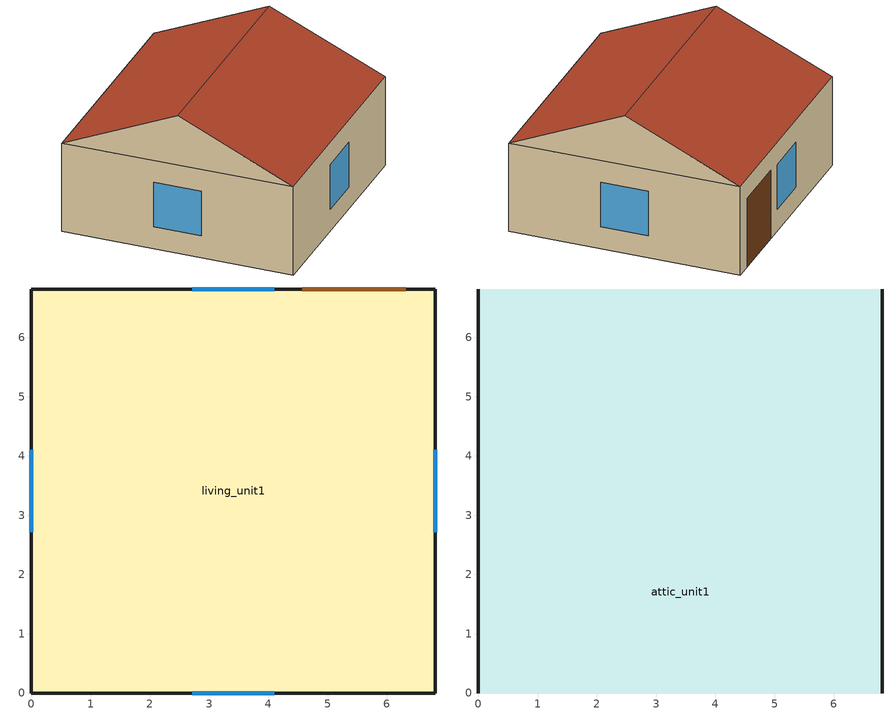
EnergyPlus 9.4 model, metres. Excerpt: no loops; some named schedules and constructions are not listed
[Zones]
living_unit1
 floor adiabatic (Interior Floor): 0,0 0,6.82 6.82,6.82 6.82,0 z0
 wall outside (Exterior Wall): 0,0 6.82,0 6.82,6.82 0,6.82 0,0 z0:2.74
 window (Exterior Window): 2.71,0 4.1,0 / 4.1,6.82 2.71,6.82 / 6.82,2.71 6.82,4.1 / 0,4.1 0,2.71 z0.68:2.07
 door (Exterior Door): 6.32,6.82 4.57,6.82 z0:2.14
 ceiling to attic_unit1 (Interior Ceiling): 0,0 6.82,0 6.82,6.82 0,6.82 z2.74
attic_unit1
 wall outside (Gable_end): 6.82,0,2.74 6.82,6.82,2.74 6.82,3.41,4.26; 0,6.82,2.74 0,0,2.74 0,3.41,4.26
 roof outside (Exterior Roof): 0,0,2.74 6.82,0,2.74 6.82,3.41,4.26 0,3.41,4.26; 6.82,6.82,2.74 0,6.82,2.74 0,3.41,4.26 6.82,3.41,4.26
[Schedule:Day:List]
alwaysOffDaySch: No, 15, 0, 0, 0, 0, 0, 0, 0, 0, 0, 0, 0, 0, 0, 0, 0, 0, 0, 0, 0, 0, 0, 0, 0, 0, 0, 0, 0, 0, 0, 0, 0, 0, 0, 0, 0, 0, 0, 0, 0, 0, 0, 0, 0, 0, 0, 0, 0, 0, 0, 0, 0, 0, 0, 0, 0, 0, 0, 0, 0, 0, 0, 0, 0, 0, 0, 0, 0, 0, 0, 0, 0, 0, 0, 0, 0, 0, 0, 0, 0, 0, 0, 0, 0, 0, 0, 0, 0, 0, 0, 0, 0, 0, 0, 0, 0, 0
Week35Day1CooktopSch: No, 15, 0, 0, 0, 0, 0, 0, 0, 0, 0, 0, 0, 0, 0, 0, 0, 0, 0, 0, 0, 0, 0, 0, 0, 0, 0, 0, 0, 0, 0, 0, 0, 0, 0, 0, 0, 0, 0, 0, 0, 0, 0, 0, 0, 0, 0, 0, 0, 0, 0, 0, 0, 0, 0, 0, 0, 0, 0, 0, 0, 0, 0, 0, 1, 0, 0, 0, 0, 0, 0, 0, 0, 0, 0, 0, 0, 0, 0, 0, 0, 0, 0, 0, 0, 0, 0, 0, 0, 0, 0, 0, 0, 0, 0, 0, 0, 0
Week35Day4CooktopSch; Week36Day0CooktopSch: No, 15, 0, 0, 0, 0, 0, 0, 0, 0, 0, 0, 0, 0, 0, 0, 0, 0, 0, 0, 0, 0, 0, 0, 0, 0, 0, 0, 0, 0, 0, 0, 1, 0, 0, 0, 0, 0, 0, 0, 0, 0, 0, 0, 0, 0, 0, 0, 0, 0, 0, 0, 0, 0, 0, 0, 0, 0, 0, 0, 0, 0, 0, 0, 0, 0, 0, 0, 0, 0, 0, 0, 0, 0, 0, 0, 0, 0, 0, 0, 0, 0, 0, 0, 0, 0, 0, 0, 0, 0, 0, 0, 0, 0, 0, 0, 0, 0
Week35Day6CooktopSch: No, 15, 0, 0, 0, 0, 0, 0, 0, 0, 0, 0, 0, 0, 0, 0, 0, 0, 0, 0, 0, 0, 0, 0, 0, 0, 0, 0, 0, 0, 0, 0, 0, 0, 0, 0, 0, 0, 0, 0, 0, 0, 0, 1, 0, 0, 0, 0, 0, 0, 0, 1, 0, 0, 0, 0, 0, 1, 0, 0, 0, 0, 0, 0, 0, 1, 0, 0, 0, 0, 0, 0, 0, 0, 0, 0, 0, 0, 0, 0, 0, 0, 0, 0, 0, 0, 0, 0, 0, 0, 0, 0, 0, 0, 0, 0, 0, 0
Week36Day3CooktopSch: No, 15, 0, 0, 0, 0, 0, 0, 0, 0, 0, 0, 0, 0, 0, 0, 0, 0, 0, 0, 0, 0, 0, 0, 0, 0, 0, 0, 0, 0, 0, 0, 0, 0, 0, 0, 0, 0, 0, 0, 0, 0, 1, 0, 0, 0, 0, 0, 0, 0, 0, 0, 0, 0, 0, 0, 0, 0, 1, 0, 0, 0, 0, 0, 0, 0, 0, 0, 0, 0, 0, 0, 0, 0, 0, 0, 0, 0, 0, 0, 0, 0, 0, 0, 0, 0, 0, 0, 0, 0, 0, 0, 0, 0, 0, 0, 0, 0
Week36Day4CooktopSch: No, 15, 0, 0, 0, 0, 0, 0, 0, 0, 0, 0, 0, 0, 0, 0, 0, 0, 1, 0, 0, 0, 0, 0, 0, 0, 0, 0, 0, 0, 0, 0, 0, 0, 1, 0, 0, 0, 0, 0, 0, 0, 0, 0, 0, 0, 0, 0, 0, 0, 0, 0, 0, 0, 0, 0, 0, 0, 0, 0, 0, 0, 0, 0, 0, 0, 0, 0, 0, 0, 0, 0, 0, 0, 0, 0, 0, 0, 0, 0, 0, 0, 0, 0, 0, 0, 0, 0, 0, 0, 0, 0, 0, 0, 0, 0, 0, 0
Week36Day5CooktopSch: No, 15, 0, 0, 0, 0, 0, 0, 0, 0, 0, 0, 0, 0, 0, 0, 0, 0, 0, 0, 0, 0, 0, 0, 0, 0, 0, 0, 0, 0, 0, 0, 0, 0, 0, 0, 0, 0, 0, 0, 1, 0, 0, 0, 0, 0, 0, 0, 0, 0, 0, 0, 0, 0, 0, 0, 0, 0, 0, 0, 0, 0, 0, 0, 0, 0, 0, 0, 0, 0, 0, 0, 0, 0, 0, 0, 0, 0, 0, 0, 0, 0, 0, 0, 0, 0, 0, 0, 0, 0, 0, 0, 0, 0, 0, 0, 0, 0
Week36Day6CooktopSch; Week48Day5CooktopSch: No, 15, 0, 0, 0, 0, 0, 0, 0, 0, 0, 0, 0, 0, 0, 0, 0, 0, 0, 0, 0, 0, 0, 0, 0, 0, 0, 0, 0, 0, 0, 0, 0, 0, 0, 0, 0, 0, 0, 0, 0, 0, 0, 0, 0, 0, 1, 0, 0, 0, 0, 0, 0, 0, 0, 0, 0, 0, 0, 0, 0, 0, 0, 0, 0, 0, 0, 0, 0, 0, 0, 0, 0, 0, 0, 0, 0, 0, 0, 0, 0, 0, 0, 0, 0, 0, 0, 0, 0, 0, 0, 0, 0, 0, 0, 0, 0, 0
Week37Day2CooktopSch; Week40Day2CooktopSch; Week48Day0CooktopSch; Week48Day1CooktopSch: No, 15, 0, 0, 0, 0, 0, 0, 0, 0, 0, 0, 0, 0, 0, 0, 0, 0, 0, 0, 0, 0, 0, 0, 0, 0, 0, 0, 0, 0, 0, 0, 0, 0, 0, 0, 0, 0, 0, 0, 0, 0, 0, 0, 0, 0, 0, 0, 0, 0, 0, 0, 0, 0, 0, 0, 0, 0, 0, 0, 0, 0, 0, 0, 0, 0, 1, 0, 0, 0, 0, 0, 0, 0, 0, 0, 0, 0, 0, 0, 0, 0, 0, 0, 0, 0, 0, 0, 0, 0, 0, 0, 0, 0, 0, 0, 0, 0
Week37Day4CooktopSch: No, 15, 0, 0, 0, 0, 0, 0, 0, 0, 0, 0, 0, 0, 0, 0, 0, 0, 0, 0, 0, 0, 0, 0, 0, 0, 0, 0, 0, 0, 0, 0, 0, 0, 0, 0, 0, 0, 0, 0, 0, 0, 0, 0, 0, 0, 0, 0, 0, 0, 0, 0, 0, 0, 0, 0, 0, 0, 0, 0, 0, 0, 0, 0, 0, 0, 0, 0, 0, 0, 0, 0, 0, 0, 0, 0, 0, 0, 0, 0, 0, 0, 0, 1, 1, 0, 0, 0, 0, 0, 0, 0, 0, 0, 0, 0, 0, 0
Week37Day5CooktopSch: No, 15, 0, 0, 0, 0, 0, 0, 0, 0, 0, 0, 0, 0, 0, 0, 0, 0, 0, 0, 0, 0, 0, 0, 0, 0, 0, 0, 0, 0, 0, 0, 0, 0, 0, 0, 0, 0, 0, 0, 0, 0, 0, 0, 0, 0, 0, 0, 1, 0, 0, 0, 0, 0, 0, 0, 0, 0, 0, 0, 0, 0, 0, 0, 0, 0, 0, 0, 0, 0, 0, 0, 0, 0, 0, 0, 0, 0, 0, 0, 0, 0, 0, 0, 0, 0, 0, 0, 0, 0, 0, 0, 0, 0, 0, 0, 0, 0
Week37Day6CooktopSch: No, 15, 0, 0, 0, 0, 0, 0, 0, 0, 0, 0, 0, 0, 0, 0, 0, 0, 0, 0, 0, 0, 0, 1, 0, 0, 0, 0, 0, 0, 0, 0, 0, 0, 0, 0, 0, 0, 0, 0, 0, 0, 0, 0, 0, 0, 1, 0, 0, 0, 0, 0, 0, 0, 0, 0, 0, 0, 0, 0, 0, 0, 0, 0, 0, 0, 0, 0, 0, 0, 0, 0, 0, 0, 0, 0, 0, 0, 0, 0, 0, 0, 0, 0, 0, 0, 0, 0, 0, 0, 0, 0, 0, 0, 0, 0, 0, 0
Week38Day0CooktopSch: No, 15, 0, 0, 0, 0, 0, 0, 0, 0, 0, 0, 0, 0, 0, 0, 0, 0, 0, 0, 0, 0, 0, 0, 0, 0, 0, 0, 0, 0, 0, 0, 0, 0, 0, 0, 0, 0, 0, 0, 0, 0, 0, 0, 0, 0, 0, 0, 0, 0, 0, 0, 0, 0, 0, 0, 0, 0, 0, 0, 0, 0, 0, 0, 0, 0, 0, 0, 1, 0, 0, 0, 0, 0, 0, 0, 0, 0, 0, 0, 0, 0, 0, 0, 0, 0, 0, 0, 0, 0, 0, 0, 0, 0, 0, 0, 0, 0
Week38Day5CooktopSch; Week40Day4CooktopSch: No, 15, 0, 0, 0, 0, 0, 0, 0, 0, 0, 0, 0, 0, 0, 0, 0, 0, 0, 0, 0, 0, 0, 0, 0, 0, 0, 0, 0, 0, 1, 0, 0, 0, 0, 0, 0, 0, 0, 0, 0, 0, 0, 0, 0, 0, 0, 0, 0, 0, 0, 0, 0, 0, 0, 0, 0, 0, 0, 0, 0, 0, 0, 0, 0, 0, 0, 0, 0, 0, 0, 0, 0, 0, 0, 0, 0, 0, 0, 0, 0, 0, 0, 0, 0, 0, 0, 0, 0, 0, 0, 0, 0, 0, 0, 0, 0, 0
Week38Day6CooktopSch; Week46Day3CooktopSch; Week49Day3CooktopSch: No, 15, 0, 0, 0, 0, 0, 0, 0, 0, 0, 0, 0, 0, 0, 0, 0, 0, 0, 0, 0, 0, 0, 0, 0, 0, 0, 0, 0, 0, 0, 0, 0, 0, 0, 0, 0, 0, 0, 0, 0, 0, 0, 0, 0, 0, 0, 0, 0, 0, 0, 0, 0, 0, 0, 0, 0, 0, 0, 0, 0, 0, 0, 0, 0, 0, 0, 0, 0, 0, 0, 0, 0, 0, 1, 1, 0, 0, 0, 0, 0, 0, 0, 0, 0, 0, 0, 0, 0, 0, 0, 0, 0, 0, 0, 0, 0, 0
Week39Day0CooktopSch: No, 15, 0, 0, 0, 0, 0, 0, 0, 0, 0, 0, 0, 0, 0, 0, 0, 0, 0, 0, 0, 0, 0, 0, 0, 0, 0, 0, 0, 0, 0, 0, 0, 0, 0, 0, 0, 0, 0, 0, 0, 0, 0, 0, 0, 0, 0, 0, 0, 0, 0, 0, 0, 0, 0, 0, 0, 0, 0, 0, 0, 0, 0, 0, 0, 0, 1, 1, 0, 0, 0, 0, 0, 0, 1, 1, 0, 0, 0, 0, 0, 0, 0, 0, 0, 0, 0, 0, 0, 0, 0, 0, 0, 0, 0, 0, 0, 0
Week39Day1CooktopSch: No, 15, 0, 0, 0, 0, 0, 0, 0, 0, 0, 0, 0, 0, 0, 0, 0, 0, 0, 0, 0, 0, 0, 0, 0, 0, 0, 0, 1, 0, 0, 0, 0, 0, 1, 0, 0, 0, 0, 0, 0, 0, 0, 0, 0, 0, 0, 0, 0, 0, 0, 0, 1, 0, 0, 0, 0, 0, 0, 0, 0, 0, 0, 0, 0, 0, 1, 0, 0, 0, 0, 0, 0, 0, 0, 1, 1, 0, 0, 0, 0, 0, 0, 0, 0, 0, 0, 0, 0, 0, 0, 0, 0, 0, 0, 0, 0, 0
Week39Day2CooktopSch: No, 15, 0, 0, 0, 0, 0, 0, 0, 0, 0, 0, 0, 0, 0, 0, 0, 0, 0, 0, 0, 0, 0, 0, 1, 0, 0, 0, 0, 0, 0, 0, 0, 0, 0, 0, 0, 0, 0, 0, 0, 0, 0, 0, 0, 0, 0, 0, 0, 0, 0, 0, 0, 0, 0, 0, 0, 0, 0, 0, 0, 0, 0, 0, 0, 0, 0, 0, 0, 0, 0, 0, 0, 0, 0, 0, 0, 0, 0, 0, 0, 0, 0, 0, 0, 0, 0, 0, 0, 0, 0, 0, 0, 0, 0, 0, 0, 0
Week39Day3CooktopSch: No, 15, 0, 0, 0, 0, 0, 0, 0, 0, 0, 0, 0, 0, 0, 0, 0, 0, 0, 0, 0, 0, 0, 0, 0, 0, 0, 0, 0, 0, 0, 0, 0, 0, 0, 0, 0, 0, 0, 0, 0, 0, 0, 0, 0, 0, 0, 0, 0, 0, 0, 1, 0, 0, 0, 0, 0, 0, 0, 0, 0, 0, 0, 0, 0, 0, 0, 0, 0, 0, 0, 0, 0, 0, 0, 0, 0, 0, 0, 0, 0, 0, 0, 0, 0, 0, 0, 0, 0, 0, 0, 0, 0, 0, 0, 0, 0, 0
Week39Day4CooktopSch; Week48Day4CooktopSch: No, 15, 0, 0, 0, 0, 0, 0, 0, 0, 0, 0, 0, 0, 0, 0, 0, 0, 0, 0, 0, 0, 0, 0, 0, 0, 0, 0, 0, 0, 0, 0, 0, 0, 0, 0, 0, 0, 0, 0, 0, 0, 0, 0, 0, 0, 0, 0, 0, 0, 0, 0, 0, 0, 0, 0, 0, 0, 0, 0, 0, 0, 0, 0, 0, 0, 0, 0, 0, 0, 0, 0, 0, 0, 0, 0, 0, 0, 1, 1, 0, 0, 0, 0, 0, 0, 0, 0, 0, 0, 0, 0, 0, 0, 0, 0, 0, 0
Week39Day5CooktopSch; Week45Day4CooktopSch: No, 15, 0, 0, 0, 0, 0, 0, 0, 0, 0, 0, 0, 0, 0, 0, 0, 0, 0, 0, 0, 0, 0, 0, 0, 0, 0, 0, 0, 0, 0, 0, 0, 0, 0, 0, 0, 0, 1, 0, 0, 0, 0, 0, 0, 0, 0, 0, 0, 0, 0, 0, 0, 0, 0, 0, 0, 0, 0, 0, 0, 0, 0, 0, 0, 0, 0, 0, 0, 0, 0, 0, 0, 0, 0, 0, 0, 0, 0, 0, 0, 0, 0, 0, 0, 0, 0, 0, 0, 0, 0, 0, 0, 0, 0, 0, 0, 0
Week39Day6CooktopSch: No, 15, 0, 0, 0, 0, 0, 0, 0, 0, 0, 0, 0, 0, 0, 0, 0, 0, 0, 0, 0, 0, 0, 0, 0, 0, 0, 0, 0, 0, 0, 0, 0, 0, 0, 0, 0, 0, 0, 0, 0, 0, 1, 0, 0, 0, 0, 0, 0, 0, 0, 0, 0, 0, 0, 0, 0, 0, 0, 0, 1, 0, 0, 0, 0, 0, 0, 0, 0, 0, 0, 0, 0, 0, 0, 0, 0, 0, 0, 0, 0, 0, 0, 0, 0, 0, 0, 0, 0, 0, 0, 0, 0, 0, 0, 0, 0, 0
Week40Day0CooktopSch: No, 15, 0, 0, 0, 0, 0, 0, 0, 0, 0, 0, 0, 0, 0, 0, 0, 0, 0, 0, 0, 0, 0, 0, 0, 0, 0, 0, 0, 0, 0, 0, 0, 0, 0, 0, 0, 0, 0, 0, 0, 0, 0, 0, 0, 0, 0, 0, 0, 0, 0, 0, 0, 0, 0, 0, 0, 0, 0, 0, 0, 0, 0, 0, 0, 0, 0, 0, 0, 1, 0, 0, 0, 0, 0, 0, 0, 0, 0, 0, 0, 0, 0, 0, 0, 0, 0, 0, 0, 0, 0, 0, 0, 0, 0, 0, 0, 0
Week40Day1CooktopSch; Week44Day5CooktopSch: No, 15, 0, 0, 0, 0, 0, 0, 0, 0, 0, 0, 0, 0, 0, 0, 0, 0, 0, 0, 0, 0, 0, 0, 0, 0, 0, 0, 0, 0, 0, 0, 0, 0, 0, 0, 0, 0, 0, 0, 0, 0, 0, 0, 0, 0, 0, 0, 0, 0, 0, 0, 0, 0, 0, 0, 0, 0, 0, 0, 0, 0, 0, 0, 0, 1, 0, 0, 0, 0, 0, 0, 0, 0, 0, 0, 0, 0, 0, 0, 0, 0, 0, 0, 0, 0, 0, 0, 0, 0, 0, 0, 0, 0, 0, 0, 0, 0
Week40Day3CooktopSch: No, 15, 0, 0, 0, 0, 0, 0, 0, 0, 0, 0, 0, 0, 0, 0, 0, 0, 0, 0, 0, 0, 0, 0, 0, 0, 0, 0, 0, 0, 0, 0, 0, 0, 0, 0, 0, 0, 0, 0, 0, 0, 0, 0, 0, 0, 0, 0, 0, 0, 0, 0, 1, 0, 0, 0, 0, 0, 0, 0, 0, 0, 0, 0, 0, 0, 0, 0, 0, 0, 0, 0, 0, 0, 0, 0, 0, 0, 0, 0, 0, 0, 0, 0, 0, 0, 0, 0, 0, 0, 0, 0, 0, 0, 0, 0, 0, 0
Week40Day5CooktopSch: No, 15, 0, 0, 0, 0, 0, 0, 0, 0, 0, 0, 0, 0, 0, 0, 0, 0, 0, 0, 0, 0, 0, 0, 0, 0, 0, 0, 0, 0, 0, 0, 0, 0, 0, 0, 0, 0, 0, 0, 0, 0, 0, 0, 0, 0, 0, 0, 0, 0, 0, 0, 0, 0, 0, 0, 0, 0, 0, 0, 1, 0, 0, 0, 0, 0, 0, 0, 0, 0, 0, 0, 1, 1, 0, 0, 0, 0, 0, 0, 0, 0, 0, 0, 0, 0, 0, 0, 0, 0, 0, 0, 0, 0, 0, 0, 0, 0
Week40Day6CooktopSch: No, 15, 0, 0, 0, 0, 0, 0, 0, 0, 0, 0, 0, 0, 0, 0, 0, 0, 0, 0, 0, 0, 0, 0, 0, 0, 0, 0, 0, 0, 0, 0, 0, 0, 0, 0, 1, 0, 0, 0, 0, 0, 0, 0, 0, 0, 0, 0, 0, 0, 1, 0, 0, 0, 0, 0, 0, 0, 0, 0, 0, 0, 0, 0, 0, 0, 0, 0, 0, 0, 0, 0, 0, 0, 1, 1, 0, 0, 0, 0, 0, 0, 0, 0, 0, 0, 0, 0, 0, 0, 0, 0, 0, 0, 0, 0, 0, 0
Week41Day0CooktopSch: No, 15, 0, 0, 0, 0, 0, 0, 0, 0, 0, 0, 0, 0, 0, 0, 0, 0, 0, 0, 0, 0, 0, 0, 0, 0, 0, 0, 0, 0, 0, 0, 0, 0, 0, 0, 0, 0, 0, 0, 0, 0, 0, 0, 0, 0, 0, 0, 0, 0, 0, 0, 0, 0, 1, 0, 0, 0, 0, 0, 0, 0, 0, 0, 0, 0, 0, 0, 0, 0, 0, 0, 0, 0, 0, 1, 1, 0, 0, 0, 0, 0, 0, 0, 0, 0, 0, 0, 0, 0, 0, 0, 0, 0, 0, 0, 0, 0
Week41Day1CooktopSch: No, 15, 0, 0, 0, 0, 0, 0, 0, 0, 0, 0, 0, 0, 0, 0, 0, 0, 0, 0, 0, 0, 0, 0, 0, 0, 0, 0, 0, 0, 0, 0, 0, 0, 0, 0, 0, 1, 0, 0, 0, 0, 0, 0, 0, 0, 1, 0, 0, 0, 1, 0, 0, 0, 0, 0, 0, 0, 0, 0, 1, 0, 0, 0, 0, 0, 0, 0, 0, 0, 0, 0, 1, 1, 0, 0, 0, 0, 0, 0, 0, 0, 0, 0, 0, 0, 0, 0, 0, 0, 0, 0, 0, 0, 0, 0, 0, 0
Week41Day2CooktopSch: No, 15, 0, 0, 0, 0, 0, 0, 0, 0, 0, 0, 0, 0, 0, 0, 0, 0, 0, 0, 0, 0, 0, 0, 0, 0, 1, 0, 0, 0, 0, 0, 0, 0, 0, 0, 0, 0, 0, 0, 0, 0, 0, 0, 0, 0, 0, 0, 0, 0, 1, 0, 0, 0, 0, 0, 0, 0, 0, 0, 0, 0, 0, 0, 0, 0, 0, 0, 0, 0, 0, 0, 0, 0, 1, 1, 0, 0, 0, 0, 0, 0, 0, 0, 0, 0, 0, 0, 0, 0, 0, 0, 0, 0, 0, 0, 0, 0
Week41Day5CooktopSch: No, 15, 0, 0, 0, 0, 0, 0, 0, 0, 0, 0, 0, 0, 0, 0, 0, 0, 0, 0, 0, 0, 0, 0, 0, 0, 0, 0, 0, 0, 0, 0, 0, 0, 0, 0, 0, 0, 0, 0, 0, 0, 0, 0, 0, 0, 1, 0, 0, 0, 1, 0, 0, 0, 0, 0, 0, 0, 0, 0, 0, 0, 0, 0, 0, 0, 1, 0, 0, 0, 0, 0, 0, 0, 0, 0, 0, 0, 0, 0, 0, 0, 0, 0, 0, 0, 0, 0, 0, 0, 0, 0, 0, 0, 0, 0, 0, 0
Week41Day6CooktopSch: No, 15, 0, 0, 0, 0, 0, 0, 0, 0, 0, 0, 0, 0, 0, 0, 0, 0, 0, 0, 0, 0, 0, 0, 0, 0, 0, 0, 0, 0, 0, 0, 0, 0, 0, 0, 0, 0, 0, 0, 0, 0, 0, 0, 0, 0, 0, 0, 0, 0, 0, 0, 0, 0, 0, 0, 0, 0, 0, 0, 0, 0, 0, 0, 0, 0, 0, 0, 0, 0, 0, 0, 0, 0, 0, 0, 0, 1, 1, 0, 0, 0, 0, 0, 0, 0, 0, 0, 0, 0, 0, 0, 0, 0, 0, 0, 0, 0
Week42Day0CooktopSch: No, 15, 0, 0, 0, 0, 0, 0, 0, 0, 0, 0, 0, 0, 0, 0, 0, 0, 0, 0, 0, 0, 0, 0, 0, 0, 0, 0, 0, 0, 0, 0, 1, 0, 0, 0, 0, 0, 0, 0, 0, 0, 0, 0, 0, 0, 0, 0, 0, 0, 0, 0, 0, 0, 0, 0, 0, 0, 0, 0, 0, 0, 0, 0, 0, 0, 1, 0, 0, 0, 0, 0, 0, 0, 0, 0, 0, 0, 0, 0, 0, 0, 0, 0, 0, 0, 0, 0, 0, 0, 0, 0, 0, 0, 0, 0, 0, 0
Week42Day1CooktopSch: No, 15, 0, 0, 0, 0, 0, 0, 0, 0, 0, 0, 0, 0, 0, 0, 0, 0, 0, 0, 0, 0, 0, 0, 0, 0, 0, 0, 0, 0, 0, 0, 0, 0, 0, 0, 0, 0, 0, 0, 0, 0, 0, 0, 0, 0, 0, 0, 0, 0, 0, 1, 0, 0, 0, 0, 0, 0, 1, 0, 0, 0, 0, 0, 0, 0, 0, 0, 0, 0, 0, 0, 0, 0, 0, 0, 0, 0, 0, 0, 0, 0, 0, 0, 0, 0, 0, 0, 0, 0, 0, 0, 0, 0, 0, 0, 0, 0
Week42Day2CooktopSch: No, 15, 0, 0, 0, 0, 0, 0, 0, 0, 0, 0, 0, 0, 0, 0, 0, 0, 0, 0, 0, 0, 0, 0, 0, 0, 0, 0, 0, 0, 1, 0, 0, 0, 0, 0, 0, 1, 0, 0, 0, 0, 0, 0, 0, 0, 0, 0, 0, 0, 0, 0, 0, 0, 0, 0, 1, 1, 0, 0, 0, 0, 1, 0, 0, 0, 0, 0, 0, 0, 0, 0, 0, 0, 0, 0, 0, 0, 0, 0, 0, 0, 0, 0, 0, 0, 0, 0, 0, 0, 0, 0, 0, 0, 0, 0, 0, 0
Week42Day4CooktopSch: No, 15, 0, 0, 0, 0, 0, 0, 0, 0, 0, 0, 0, 0, 0, 0, 0, 0, 0, 0, 0, 0, 0, 0, 0, 0, 0, 0, 0, 0, 0, 0, 0, 0, 0, 0, 0, 0, 0, 0, 0, 0, 0, 0, 0, 0, 0, 0, 0, 0, 0, 0, 1, 0, 0, 0, 0, 0, 0, 0, 0, 0, 0, 0, 0, 0, 0, 0, 1, 0, 0, 0, 0, 0, 0, 0, 0, 0, 0, 0, 0, 0, 0, 0, 0, 0, 0, 0, 0, 0, 0, 0, 0, 0, 0, 0, 0, 0
Week42Day5CooktopSch: No, 15, 0, 0, 0, 0, 0, 0, 0, 0, 0, 0, 0, 0, 0, 0, 0, 0, 0, 0, 0, 0, 0, 0, 0, 0, 0, 0, 0, 0, 0, 0, 0, 0, 0, 0, 0, 0, 0, 0, 0, 0, 0, 0, 0, 0, 0, 0, 0, 0, 0, 0, 0, 0, 1, 0, 0, 0, 0, 0, 0, 0, 0, 0, 0, 0, 0, 0, 0, 0, 0, 0, 0, 0, 0, 0, 0, 0, 0, 0, 0, 0, 0, 0, 0, 0, 0, 0, 0, 0, 0, 0, 0, 0, 0, 0, 0, 0
Week42Day6CooktopSch: No, 15, 0, 0, 0, 0, 0, 1, 1, 0, 0, 0, 0, 0, 0, 0, 0, 0, 0, 0, 0, 0, 0, 0, 0, 0, 1, 0, 0, 0, 0, 0, 0, 0, 0, 0, 0, 0, 0, 0, 0, 0, 0, 0, 0, 0, 0, 0, 0, 0, 0, 0, 0, 0, 0, 0, 0, 0, 0, 0, 0, 0, 0, 0, 0, 0, 0, 0, 0, 0, 0, 0, 0, 0, 0, 0, 0, 0, 0, 0, 0, 0, 0, 0, 0, 0, 0, 0, 0, 0, 0, 0, 0, 0, 0, 0, 0, 0
Week44Day0CooktopSch: No, 15, 0, 0, 0, 0, 0, 0, 0, 0, 0, 0, 0, 0, 0, 0, 0, 0, 0, 0, 0, 0, 1, 0, 0, 0, 0, 0, 0, 0, 0, 0, 0, 0, 0, 0, 0, 0, 0, 0, 0, 0, 0, 0, 0, 0, 0, 0, 0, 0, 0, 0, 0, 0, 0, 0, 0, 0, 0, 0, 0, 0, 0, 0, 0, 0, 0, 0, 0, 0, 0, 0, 0, 0, 0, 0, 0, 0, 0, 0, 0, 0, 0, 0, 0, 0, 0, 0, 0, 0, 0, 0, 0, 0, 0, 0, 0, 0
Week44Day1CooktopSch: No, 15, 0, 0, 0, 0, 0, 0, 0, 0, 0, 0, 0, 0, 0, 0, 0, 0, 0, 0, 0, 0, 0, 0, 0, 0, 0, 0, 0, 0, 0, 0, 0, 0, 0, 0, 0, 0, 0, 0, 0, 0, 0, 0, 0, 0, 0, 0, 0, 0, 0, 0, 0, 0, 1, 0, 0, 0, 0, 0, 0, 0, 0, 0, 0, 0, 0, 0, 0, 0, 0, 0, 0, 0, 0, 0, 1, 1, 0, 0, 0, 0, 0, 0, 0, 0, 0, 0, 0, 0, 0, 0, 0, 0, 0, 0, 0, 0
Week44Day2CooktopSch: No, 15, 0, 0, 0, 0, 0, 0, 0, 0, 0, 0, 0, 0, 0, 0, 0, 0, 0, 0, 0, 0, 0, 0, 0, 0, 0, 0, 0, 0, 0, 0, 0, 0, 0, 0, 0, 0, 0, 0, 0, 0, 0, 0, 0, 0, 0, 0, 0, 0, 0, 0, 0, 0, 1, 0, 0, 0, 0, 0, 0, 0, 0, 0, 0, 0, 0, 0, 0, 0, 0, 0, 0, 1, 1, 0, 0, 0, 0, 0, 0, 0, 0, 0, 0, 0, 0, 0, 0, 0, 0, 0, 0, 0, 0, 0, 0, 0
Week44Day3CooktopSch: No, 15, 0, 0, 0, 0, 0, 0, 0, 0, 0, 0, 0, 0, 0, 0, 0, 0, 0, 0, 0, 0, 0, 0, 0, 0, 0, 0, 1, 0, 0, 0, 0, 0, 0, 0, 0, 0, 0, 0, 0, 1, 0, 0, 0, 0, 0, 0, 1, 0, 0, 0, 0, 0, 0, 0, 0, 0, 0, 0, 0, 0, 0, 0, 0, 0, 0, 0, 0, 0, 0, 0, 1, 1, 0, 0, 0, 0, 0, 0, 0, 0, 0, 0, 0, 0, 0, 0, 0, 0, 0, 0, 0, 0, 0, 0, 0, 0
Week44Day4CooktopSch: No, 15, 0, 0, 0, 0, 0, 0, 0, 0, 0, 0, 0, 0, 0, 0, 0, 0, 0, 0, 0, 0, 0, 0, 0, 0, 0, 0, 0, 0, 0, 0, 0, 0, 0, 0, 0, 0, 0, 0, 0, 0, 0, 1, 0, 1, 0, 0, 0, 0, 0, 0, 0, 0, 0, 0, 0, 0, 0, 0, 0, 0, 0, 0, 0, 0, 0, 0, 0, 0, 0, 0, 0, 0, 0, 0, 0, 0, 0, 0, 0, 0, 0, 0, 0, 0, 0, 0, 0, 0, 0, 0, 0, 0, 0, 0, 0, 0
Week44Day6CooktopSch: No, 15, 0, 0, 0, 0, 0, 0, 0, 0, 0, 0, 0, 0, 0, 0, 0, 0, 0, 0, 0, 0, 0, 0, 0, 0, 0, 0, 0, 0, 0, 0, 0, 0, 0, 0, 0, 0, 0, 0, 0, 1, 0, 0, 0, 0, 0, 0, 0, 0, 0, 0, 0, 0, 0, 0, 0, 0, 0, 0, 0, 0, 0, 0, 0, 0, 0, 0, 0, 0, 0, 0, 0, 0, 0, 0, 0, 0, 1, 1, 0, 0, 0, 0, 0, 0, 0, 0, 0, 0, 0, 0, 0, 0, 0, 0, 0, 0
Week45Day0CooktopSch: No, 15, 0, 0, 0, 0, 0, 0, 0, 0, 0, 0, 0, 0, 0, 0, 0, 0, 0, 0, 0, 0, 0, 0, 0, 0, 0, 0, 0, 0, 0, 0, 0, 0, 0, 0, 0, 0, 0, 0, 0, 0, 0, 0, 0, 0, 0, 0, 0, 0, 0, 0, 0, 0, 0, 0, 0, 0, 0, 0, 0, 0, 0, 0, 0, 0, 0, 0, 0, 0, 1, 1, 0, 0, 0, 0, 0, 0, 0, 0, 0, 0, 0, 0, 0, 0, 0, 0, 0, 0, 0, 0, 0, 0, 0, 0, 0, 0
Week45Day1CooktopSch: No, 15, 0, 0, 0, 0, 0, 0, 0, 0, 0, 0, 0, 0, 0, 0, 0, 0, 0, 0, 0, 0, 0, 0, 0, 0, 0, 0, 0, 0, 0, 1, 0, 0, 1, 0, 0, 0, 0, 0, 0, 0, 0, 0, 0, 0, 0, 0, 0, 0, 0, 0, 0, 0, 0, 0, 0, 0, 0, 0, 0, 0, 0, 0, 0, 0, 0, 0, 0, 0, 0, 0, 0, 0, 0, 0, 0, 0, 0, 0, 0, 0, 0, 0, 0, 0, 0, 0, 0, 0, 0, 0, 0, 0, 0, 0, 0, 0
Week45Day3CooktopSch: No, 15, 0, 0, 0, 0, 0, 0, 0, 0, 0, 0, 0, 0, 0, 0, 0, 0, 0, 0, 0, 0, 0, 0, 0, 0, 0, 0, 0, 0, 0, 0, 0, 0, 0, 0, 0, 0, 1, 0, 0, 0, 0, 0, 0, 0, 0, 0, 0, 0, 0, 0, 0, 0, 0, 0, 0, 0, 0, 1, 0, 0, 0, 0, 0, 0, 1, 0, 0, 0, 0, 0, 0, 0, 0, 0, 0, 0, 0, 0, 0, 0, 0, 0, 0, 0, 0, 0, 0, 0, 0, 0, 0, 0, 0, 0, 0, 0
Week45Day5CooktopSch: No, 15, 0, 0, 0, 0, 0, 0, 0, 0, 0, 0, 0, 0, 0, 0, 0, 0, 0, 0, 0, 0, 0, 0, 0, 0, 1, 0, 0, 0, 0, 0, 1, 1, 0, 1, 0, 0, 0, 0, 0, 0, 0, 0, 0, 0, 0, 0, 0, 0, 0, 0, 0, 0, 0, 0, 0, 0, 0, 0, 0, 0, 0, 0, 0, 0, 0, 0, 0, 0, 0, 0, 0, 0, 0, 0, 0, 0, 0, 0, 0, 0, 1, 1, 0, 0, 0, 0, 0, 0, 0, 0, 0, 0, 0, 0, 0, 0
Week45Day6CooktopSch: No, 15, 0, 0, 0, 0, 0, 0, 0, 0, 0, 0, 0, 0, 0, 0, 0, 0, 0, 0, 0, 0, 0, 0, 0, 0, 0, 0, 0, 0, 0, 0, 0, 0, 0, 0, 0, 0, 0, 0, 0, 0, 0, 0, 0, 0, 0, 0, 0, 0, 0, 0, 0, 0, 1, 0, 0, 0, 0, 0, 0, 0, 0, 0, 0, 0, 0, 0, 0, 0, 1, 1, 0, 0, 0, 0, 0, 0, 0, 0, 0, 0, 0, 0, 0, 0, 0, 0, 0, 0, 0, 0, 0, 0, 0, 0, 0, 0
Week46Day0CooktopSch: No, 15, 0, 0, 0, 0, 0, 0, 0, 0, 0, 0, 0, 0, 0, 0, 0, 0, 0, 0, 0, 0, 0, 0, 0, 0, 0, 0, 0, 0, 0, 0, 1, 0, 0, 0, 0, 0, 0, 0, 0, 0, 0, 0, 0, 0, 0, 0, 0, 0, 1, 0, 0, 0, 0, 0, 0, 0, 0, 0, 0, 0, 0, 0, 0, 0, 0, 0, 0, 0, 0, 0, 0, 0, 0, 0, 0, 0, 0, 0, 0, 0, 0, 1, 1, 0, 0, 0, 0, 0, 0, 0, 0, 0, 0, 0, 0, 0
Week46Day1CooktopSch: No, 15, 0, 0, 0, 0, 0, 0, 0, 0, 0, 0, 1, 1, 0, 0, 0, 0, 0, 0, 0, 0, 0, 0, 0, 0, 0, 0, 1, 0, 0, 0, 0, 0, 0, 0, 0, 0, 0, 0, 0, 0, 0, 0, 0, 0, 0, 0, 0, 0, 0, 0, 0, 0, 0, 0, 0, 0, 0, 0, 0, 0, 1, 0, 0, 0, 0, 0, 0, 0, 0, 0, 0, 0, 0, 0, 1, 1, 0, 0, 0, 0, 0, 0, 0, 0, 0, 0, 0, 0, 0, 0, 0, 0, 0, 0, 0, 0
Week46Day2CooktopSch: No, 15, 0, 0, 0, 0, 0, 0, 0, 0, 0, 0, 0, 0, 0, 0, 0, 0, 0, 0, 0, 0, 0, 0, 0, 0, 0, 0, 0, 0, 0, 0, 0, 0, 0, 0, 0, 0, 0, 0, 0, 0, 1, 0, 0, 0, 0, 0, 0, 0, 0, 0, 0, 0, 0, 0, 0, 0, 0, 0, 0, 0, 0, 0, 0, 0, 0, 0, 0, 0, 0, 1, 1, 0, 0, 0, 0, 0, 0, 0, 0, 0, 0, 0, 0, 0, 0, 0, 0, 0, 0, 0, 0, 0, 0, 0, 0, 0
Week46Day5CooktopSch: No, 15, 0, 0, 0, 0, 0, 0, 0, 0, 0, 0, 0, 0, 0, 0, 0, 0, 0, 0, 0, 0, 0, 0, 0, 0, 0, 0, 0, 0, 0, 0, 0, 0, 0, 0, 0, 0, 0, 0, 0, 0, 0, 0, 0, 0, 0, 0, 0, 0, 1, 0, 0, 0, 0, 0, 0, 0, 0, 0, 1, 0, 0, 0, 0, 0, 0, 0, 0, 0, 0, 0, 0, 0, 0, 0, 0, 0, 0, 0, 0, 0, 0, 0, 0, 0, 0, 0, 0, 0, 0, 0, 0, 0, 0, 0, 0, 0
Week46Day6CooktopSch: No, 15, 0, 0, 0, 0, 0, 0, 0, 0, 0, 0, 0, 0, 0, 0, 0, 0, 0, 0, 0, 0, 0, 0, 0, 0, 0, 0, 0, 0, 0, 0, 0, 0, 0, 0, 0, 0, 0, 0, 0, 0, 1, 0, 0, 0, 0, 0, 0, 0, 0, 0, 0, 0, 0, 0, 0, 0, 0, 0, 0, 0, 0, 0, 0, 1, 0, 0, 0, 0, 0, 0, 0, 0, 0, 0, 0, 0, 0, 0, 0, 0, 0, 0, 0, 0, 0, 0, 0, 0, 0, 0, 0, 0, 0, 0, 0, 0
Week47Day0CooktopSch: No, 15, 0, 0, 0, 0, 0, 0, 0, 0, 0, 0, 0, 0, 0, 0, 0, 0, 0, 0, 0, 0, 0, 0, 0, 0, 0, 0, 0, 0, 0, 0, 0, 0, 0, 0, 0, 0, 0, 0, 0, 0, 0, 0, 0, 0, 0, 0, 0, 0, 0, 0, 0, 0, 1, 0, 0, 0, 0, 0, 0, 0, 0, 0, 0, 0, 1, 0, 0, 0, 0, 0, 0, 0, 0, 0, 0, 0, 0, 0, 0, 0, 0, 0, 0, 0, 0, 0, 0, 0, 0, 0, 0, 0, 0, 0, 0, 0
Week47Day5CooktopSch: No, 15, 0, 0, 0, 0, 0, 0, 0, 0, 0, 0, 0, 0, 0, 0, 0, 0, 0, 0, 0, 0, 0, 0, 0, 0, 0, 0, 0, 0, 0, 0, 0, 0, 1, 0, 0, 0, 0, 0, 0, 0, 0, 0, 0, 0, 0, 0, 0, 0, 0, 0, 0, 0, 0, 0, 0, 0, 0, 0, 0, 0, 0, 0, 0, 0, 0, 0, 0, 0, 1, 1, 0, 0, 0, 0, 0, 0, 0, 0, 0, 0, 0, 0, 0, 0, 0, 0, 0, 0, 0, 0, 0, 0, 0, 0, 0, 0
Week48Day3CooktopSch: No, 15, 0, 0, 0, 0, 0, 0, 0, 0, 0, 0, 0, 0, 0, 0, 0, 0, 0, 0, 0, 0, 0, 0, 0, 0, 0, 0, 0, 0, 0, 0, 0, 0, 0, 0, 0, 0, 0, 0, 0, 0, 0, 0, 1, 0, 0, 0, 0, 0, 0, 0, 0, 0, 0, 0, 0, 0, 0, 0, 0, 0, 0, 0, 0, 0, 0, 0, 0, 0, 0, 0, 0, 0, 0, 0, 0, 0, 0, 0, 0, 0, 0, 0, 0, 0, 0, 0, 0, 0, 0, 0, 0, 0, 0, 0, 0, 0
Week48Day6CooktopSch: No, 15, 0, 0, 0, 0, 0, 0, 0, 0, 0, 0, 0, 0, 0, 0, 0, 0, 1, 0, 0, 0, 0, 0, 0, 0, 0, 0, 0, 0, 0, 1, 0, 0, 0, 0, 0, 0, 0, 0, 0, 0, 0, 0, 0, 0, 0, 0, 0, 0, 0, 0, 0, 0, 0, 0, 0, 0, 0, 0, 0, 0, 0, 0, 0, 0, 0, 0, 0, 0, 0, 0, 0, 0, 0, 0, 0, 0, 0, 0, 0, 0, 0, 0, 0, 0, 0, 0, 0, 0, 0, 0, 0, 0, 0, 0, 0, 0
Week49Day2CooktopSch: No, 15, 0, 0, 0, 0, 0, 0, 0, 0, 0, 0, 0, 0, 0, 0, 0, 0, 0, 0, 0, 0, 0, 0, 0, 0, 0, 0, 0, 0, 0, 0, 0, 0, 0, 0, 0, 0, 0, 0, 0, 0, 0, 0, 0, 0, 0, 1, 0, 0, 0, 0, 0, 0, 0, 0, 0, 0, 0, 0, 0, 0, 0, 0, 0, 0, 0, 0, 0, 0, 0, 0, 0, 0, 0, 0, 0, 0, 0, 0, 0, 0, 0, 0, 0, 0, 0, 0, 0, 0, 0, 0, 0, 0, 0, 0, 0, 0
Week49Day4CooktopSch: No, 15, 0, 0, 0, 0, 0, 0, 0, 0, 0, 0, 0, 0, 0, 0, 0, 0, 0, 0, 0, 0, 0, 0, 0, 0, 0, 0, 0, 0, 0, 0, 0, 0, 0, 0, 0, 0, 0, 0, 0, 0, 0, 0, 0, 0, 0, 0, 0, 0, 0, 0, 0, 0, 0, 0, 0, 0, 0, 0, 0, 0, 1, 0, 0, 0, 0, 0, 0, 0, 0, 0, 0, 0, 0, 0, 0, 0, 0, 0, 0, 0, 0, 0, 0, 0, 0, 0, 0, 0, 0, 0, 0, 0, 0, 0, 0, 0
Week49Day6CooktopSch: No, 15, 0, 0, 0, 0, 0, 0, 0, 0, 0, 0, 0, 0, 0, 0, 0, 0, 0, 0, 0, 0, 0, 0, 0, 0, 0, 0, 0, 0, 0, 0, 0, 0, 0, 0, 0, 0, 0, 0, 0, 0, 0, 0, 0, 0, 0, 0, 0, 0, 1, 0, 0, 0, 0, 0, 0, 0, 0, 0, 0, 0, 0, 0, 0, 0, 0, 0, 0, 0, 0, 0, 0, 0, 1, 1, 0, 0, 0, 0, 0, 0, 0, 0, 0, 0, 0, 0, 0, 0, 0, 0, 0, 0, 0, 0, 0, 0
Week50Day0CooktopSch: No, 15, 0, 0, 0, 0, 0, 0, 0, 0, 0, 0, 0, 0, 0, 0, 0, 0, 0, 0, 0, 0, 0, 0, 0, 0, 0, 0, 0, 0, 0, 0, 0, 0, 0, 0, 0, 0, 0, 0, 0, 0, 0, 0, 0, 0, 0, 0, 0, 0, 0, 0, 0, 0, 0, 0, 0, 0, 0, 0, 0, 0, 0, 0, 0, 0, 0, 0, 1, 0, 0, 0, 0, 1, 1, 0, 0, 0, 0, 0, 0, 0, 0, 0, 0, 0, 0, 0, 0, 0, 0, 0, 0, 0, 0, 0, 0, 0
Week50Day1CooktopSch: No, 15, 0, 0, 0, 0, 0, 0, 0, 0, 0, 0, 0, 0, 0, 0, 0, 0, 0, 0, 0, 0, 0, 0, 0, 0, 0, 0, 0, 0, 0, 0, 0, 0, 0, 0, 0, 0, 1, 0, 0, 0, 0, 0, 0, 0, 0, 0, 0, 0, 0, 0, 0, 0, 0, 0, 0, 0, 0, 0, 0, 0, 0, 0, 0, 0, 0, 0, 0, 0, 0, 0, 0, 0, 0, 0, 0, 0, 0, 0, 0, 0, 1, 1, 0, 0, 0, 0, 0, 0, 0, 0, 0, 0, 0, 0, 0, 0
[Schedule:Week:Daily]
Week35CooktopSch: alwaysOffDaySch, Week35Day1CooktopSch, alwaysOffDaySch, alwaysOffDaySch, Week35Day4CooktopSch, alwaysOffDaySch, Week35Day6CooktopSch, alwaysOffDaySch, alwaysOffDaySch, alwaysOffDaySch, alwaysOffDaySch, alwaysOffDaySch
Week36CooktopSch: Week36Day0CooktopSch, alwaysOffDaySch, alwaysOffDaySch, Week36Day3CooktopSch, Week36Day4CooktopSch, Week36Day5CooktopSch, Week36Day6CooktopSch, alwaysOffDaySch, alwaysOffDaySch, alwaysOffDaySch, alwaysOffDaySch, alwaysOffDaySch
Week37CooktopSch: alwaysOffDaySch, alwaysOffDaySch, Week37Day2CooktopSch, alwaysOffDaySch, Week37Day4CooktopSch, Week37Day5CooktopSch, Week37Day6CooktopSch, alwaysOffDaySch, alwaysOffDaySch, alwaysOffDaySch, alwaysOffDaySch, alwaysOffDaySch
Week38CooktopSch: Week38Day0CooktopSch, alwaysOffDaySch, alwaysOffDaySch, alwaysOffDaySch, alwaysOffDaySch, Week38Day5CooktopSch, Week38Day6CooktopSch, alwaysOffDaySch, alwaysOffDaySch, alwaysOffDaySch, alwaysOffDaySch, alwaysOffDaySch
Week39CooktopSch: Week39Day0CooktopSch, Week39Day1CooktopSch, Week39Day2CooktopSch, Week39Day3CooktopSch, Week39Day4CooktopSch, Week39Day5CooktopSch, Week39Day6CooktopSch, alwaysOffDaySch, alwaysOffDaySch, alwaysOffDaySch, alwaysOffDaySch, alwaysOffDaySch
Week40CooktopSch: Week40Day0CooktopSch, Week40Day1CooktopSch, Week40Day2CooktopSch, Week40Day3CooktopSch, Week40Day4CooktopSch, Week40Day5CooktopSch, Week40Day6CooktopSch, alwaysOffDaySch, alwaysOffDaySch, alwaysOffDaySch, alwaysOffDaySch, alwaysOffDaySch
Week41CooktopSch: Week41Day0CooktopSch, Week41Day1CooktopSch, Week41Day2CooktopSch, alwaysOffDaySch, alwaysOffDaySch, Week41Day5CooktopSch, Week41Day6CooktopSch, alwaysOffDaySch, alwaysOffDaySch, alwaysOffDaySch, alwaysOffDaySch, alwaysOffDaySch
Week42CooktopSch: Week42Day0CooktopSch, Week42Day1CooktopSch, Week42Day2CooktopSch, alwaysOffDaySch, Week42Day4CooktopSch, Week42Day5CooktopSch, Week42Day6CooktopSch, alwaysOffDaySch, alwaysOffDaySch, alwaysOffDaySch, alwaysOffDaySch, alwaysOffDaySch
Week43CooktopSch; Week11OvenSch; Week15OvenSch; Week18OvenSch; Week21OvenSch; Week37OvenSch; Week40OvenSch; Week41OvenSch; Week44OvenSch; Week51OvenSch: alwaysOffDaySch, alwaysOffDaySch, alwaysOffDaySch, alwaysOffDaySch, alwaysOffDaySch, alwaysOffDaySch, alwaysOffDaySch, alwaysOffDaySch, alwaysOffDaySch, alwaysOffDaySch, alwaysOffDaySch, alwaysOffDaySch
Week44CooktopSch: Week44Day0CooktopSch, Week44Day1CooktopSch, Week44Day2CooktopSch, Week44Day3CooktopSch, Week44Day4CooktopSch, Week44Day5CooktopSch, Week44Day6CooktopSch, alwaysOffDaySch, alwaysOffDaySch, alwaysOffDaySch, alwaysOffDaySch, alwaysOffDaySch
Week45CooktopSch: Week45Day0CooktopSch, Week45Day1CooktopSch, alwaysOffDaySch, Week45Day3CooktopSch, Week45Day4CooktopSch, Week45Day5CooktopSch, Week45Day6CooktopSch, alwaysOffDaySch, alwaysOffDaySch, alwaysOffDaySch, alwaysOffDaySch, alwaysOffDaySch
Week46CooktopSch: Week46Day0CooktopSch, Week46Day1CooktopSch, Week46Day2CooktopSch, Week46Day3CooktopSch, alwaysOffDaySch, Week46Day5CooktopSch, Week46Day6CooktopSch, alwaysOffDaySch, alwaysOffDaySch, alwaysOffDaySch, alwaysOffDaySch, alwaysOffDaySch
Week47CooktopSch: Week47Day0CooktopSch, alwaysOffDaySch, alwaysOffDaySch, alwaysOffDaySch, alwaysOffDaySch, Week47Day5CooktopSch, alwaysOffDaySch, alwaysOffDaySch, alwaysOffDaySch, alwaysOffDaySch, alwaysOffDaySch, alwaysOffDaySch
Week48CooktopSch: Week48Day0CooktopSch, Week48Day1CooktopSch, alwaysOffDaySch, Week48Day3CooktopSch, Week48Day4CooktopSch, Week48Day5CooktopSch, Week48Day6CooktopSch, alwaysOffDaySch, alwaysOffDaySch, alwaysOffDaySch, alwaysOffDaySch, alwaysOffDaySch
Week49CooktopSch: alwaysOffDaySch, alwaysOffDaySch, Week49Day2CooktopSch, Week49Day3CooktopSch, Week49Day4CooktopSch, alwaysOffDaySch, Week49Day6CooktopSch, alwaysOffDaySch, alwaysOffDaySch, alwaysOffDaySch, alwaysOffDaySch, alwaysOffDaySch
Week50CooktopSch: Week50Day0CooktopSch, Week50Day1CooktopSch, alwaysOffDaySch, alwaysOffDaySch, alwaysOffDaySch, alwaysOffDaySch, Week50Day6CooktopSch, alwaysOffDaySch, alwaysOffDaySch, alwaysOffDaySch, alwaysOffDaySch, alwaysOffDaySch
Week51CooktopSch: alwaysOffDaySch, alwaysOffDaySch, alwaysOffDaySch, alwaysOffDaySch, alwaysOffDaySch, Week51Day5CooktopSch, alwaysOffDaySch, alwaysOffDaySch, alwaysOffDaySch, alwaysOffDaySch, alwaysOffDaySch, alwaysOffDaySch
Week0OvenSch: alwaysOffDaySch, alwaysOffDaySch, alwaysOffDaySch, alwaysOffDaySch, Week0Day4OvenSch, alwaysOffDaySch, alwaysOffDaySch, alwaysOffDaySch, alwaysOffDaySch, alwaysOffDaySch, alwaysOffDaySch, alwaysOffDaySch
Week1OvenSch: alwaysOffDaySch, alwaysOffDaySch, alwaysOffDaySch, Week1Day3OvenSch, alwaysOffDaySch, alwaysOffDaySch, alwaysOffDaySch, alwaysOffDaySch, alwaysOffDaySch, alwaysOffDaySch, alwaysOffDaySch, alwaysOffDaySch
Week2OvenSch: Week2Day0OvenSch, Week2Day1OvenSch, alwaysOffDaySch, Week2Day3OvenSch, Week2Day4OvenSch, Week2Day5OvenSch, Week2Day6OvenSch, alwaysOffDaySch, alwaysOffDaySch, alwaysOffDaySch, alwaysOffDaySch, alwaysOffDaySch
Week3OvenSch: alwaysOffDaySch, alwaysOffDaySch, alwaysOffDaySch, alwaysOffDaySch, alwaysOffDaySch, Week3Day5OvenSch, alwaysOffDaySch, alwaysOffDaySch, alwaysOffDaySch, alwaysOffDaySch, alwaysOffDaySch, alwaysOffDaySch
Week4OvenSch: alwaysOffDaySch, alwaysOffDaySch, Week4Day2OvenSch, alwaysOffDaySch, Week4Day4OvenSch, alwaysOffDaySch, Week4Day6OvenSch, alwaysOffDaySch, alwaysOffDaySch, alwaysOffDaySch, alwaysOffDaySch, alwaysOffDaySch
Week5OvenSch: alwaysOffDaySch, alwaysOffDaySch, alwaysOffDaySch, Week5Day3OvenSch, Week5Day4OvenSch, alwaysOffDaySch, alwaysOffDaySch, alwaysOffDaySch, alwaysOffDaySch, alwaysOffDaySch, alwaysOffDaySch, alwaysOffDaySch
Week6OvenSch: alwaysOffDaySch, alwaysOffDaySch, Week6Day2OvenSch, alwaysOffDaySch, alwaysOffDaySch, alwaysOffDaySch, alwaysOffDaySch, alwaysOffDaySch, alwaysOffDaySch, alwaysOffDaySch, alwaysOffDaySch, alwaysOffDaySch
Week7OvenSch: alwaysOffDaySch, Week7Day1OvenSch, Week7Day2OvenSch, Week7Day3OvenSch, alwaysOffDaySch, alwaysOffDaySch, alwaysOffDaySch, alwaysOffDaySch, alwaysOffDaySch, alwaysOffDaySch, alwaysOffDaySch, alwaysOffDaySch
Week8OvenSch: Week8Day0OvenSch, Week8Day1OvenSch, Week8Day2OvenSch, alwaysOffDaySch, Week8Day4OvenSch, Week8Day5OvenSch, alwaysOffDaySch, alwaysOffDaySch, alwaysOffDaySch, alwaysOffDaySch, alwaysOffDaySch, alwaysOffDaySch
Week9OvenSch: alwaysOffDaySch, alwaysOffDaySch, alwaysOffDaySch, Week9Day3OvenSch, Week9Day4OvenSch, Week9Day5OvenSch, alwaysOffDaySch, alwaysOffDaySch, alwaysOffDaySch, alwaysOffDaySch, alwaysOffDaySch, alwaysOffDaySch
Week10OvenSch: Week10Day0OvenSch, Week10Day1OvenSch, alwaysOffDaySch, alwaysOffDaySch, alwaysOffDaySch, alwaysOffDaySch, alwaysOffDaySch, alwaysOffDaySch, alwaysOffDaySch, alwaysOffDaySch, alwaysOffDaySch, alwaysOffDaySch
Week12OvenSch: Week12Day0OvenSch, alwaysOffDaySch, Week12Day2OvenSch, alwaysOffDaySch, Week12Day4OvenSch, alwaysOffDaySch, Week12Day6OvenSch, alwaysOffDaySch, alwaysOffDaySch, alwaysOffDaySch, alwaysOffDaySch, alwaysOffDaySch
Week13OvenSch: alwaysOffDaySch, Week13Day1OvenSch, alwaysOffDaySch, Week13Day3OvenSch, Week13Day4OvenSch, alwaysOffDaySch, Week13Day6OvenSch, alwaysOffDaySch, alwaysOffDaySch, alwaysOffDaySch, alwaysOffDaySch, alwaysOffDaySch
Week14OvenSch: Week14Day0OvenSch, Week14Day1OvenSch, Week14Day2OvenSch, Week14Day3OvenSch, Week14Day4OvenSch, Week14Day5OvenSch, Week14Day6OvenSch, alwaysOffDaySch, alwaysOffDaySch, alwaysOffDaySch, alwaysOffDaySch, alwaysOffDaySch
Week16OvenSch: alwaysOffDaySch, Week16Day1OvenSch, Week16Day2OvenSch, alwaysOffDaySch, alwaysOffDaySch, alwaysOffDaySch, Week16Day6OvenSch, alwaysOffDaySch, alwaysOffDaySch, alwaysOffDaySch, alwaysOffDaySch, alwaysOffDaySch
Week17OvenSch: Week17Day0OvenSch, alwaysOffDaySch, alwaysOffDaySch, alwaysOffDaySch, Week17Day4OvenSch, Week17Day5OvenSch, Week17Day6OvenSch, alwaysOffDaySch, alwaysOffDaySch, alwaysOffDaySch, alwaysOffDaySch, alwaysOffDaySch
Week19OvenSch: Week19Day0OvenSch, Week19Day1OvenSch, alwaysOffDaySch, Week19Day3OvenSch, alwaysOffDaySch, alwaysOffDaySch, alwaysOffDaySch, alwaysOffDaySch, alwaysOffDaySch, alwaysOffDaySch, alwaysOffDaySch, alwaysOffDaySch
Week20OvenSch: Week20Day0OvenSch, alwaysOffDaySch, alwaysOffDaySch, alwaysOffDaySch, alwaysOffDaySch, Week20Day5OvenSch, Week20Day6OvenSch, alwaysOffDaySch, alwaysOffDaySch, alwaysOffDaySch, alwaysOffDaySch, alwaysOffDaySch
Week22OvenSch: alwaysOffDaySch, alwaysOffDaySch, alwaysOffDaySch, alwaysOffDaySch, Week22Day4OvenSch, alwaysOffDaySch, alwaysOffDaySch, alwaysOffDaySch, alwaysOffDaySch, alwaysOffDaySch, alwaysOffDaySch, alwaysOffDaySch
Week23OvenSch: alwaysOffDaySch, Week23Day1OvenSch, alwaysOffDaySch, alwaysOffDaySch, Week23Day4OvenSch, alwaysOffDaySch, alwaysOffDaySch, alwaysOffDaySch, alwaysOffDaySch, alwaysOffDaySch, alwaysOffDaySch, alwaysOffDaySch
Week24OvenSch: alwaysOffDaySch, alwaysOffDaySch, alwaysOffDaySch, alwaysOffDaySch, Week24Day4OvenSch, alwaysOffDaySch, alwaysOffDaySch, alwaysOffDaySch, alwaysOffDaySch, alwaysOffDaySch, alwaysOffDaySch, alwaysOffDaySch
Week25OvenSch: alwaysOffDaySch, Week25Day1OvenSch, alwaysOffDaySch, alwaysOffDaySch, alwaysOffDaySch, alwaysOffDaySch, alwaysOffDaySch, alwaysOffDaySch, alwaysOffDaySch, alwaysOffDaySch, alwaysOffDaySch, alwaysOffDaySch
Week26OvenSch: alwaysOffDaySch, alwaysOffDaySch, alwaysOffDaySch, alwaysOffDaySch, Week26Day4OvenSch, alwaysOffDaySch, alwaysOffDaySch, alwaysOffDaySch, alwaysOffDaySch, alwaysOffDaySch, alwaysOffDaySch, alwaysOffDaySch
Week27OvenSch: alwaysOffDaySch, Week27Day1OvenSch, Week27Day2OvenSch, alwaysOffDaySch, alwaysOffDaySch, alwaysOffDaySch, alwaysOffDaySch, alwaysOffDaySch, alwaysOffDaySch, alwaysOffDaySch, alwaysOffDaySch, alwaysOffDaySch
Week28OvenSch: alwaysOffDaySch, Week28Day1OvenSch, Week28Day2OvenSch, alwaysOffDaySch, alwaysOffDaySch, alwaysOffDaySch, alwaysOffDaySch, alwaysOffDaySch, alwaysOffDaySch, alwaysOffDaySch, alwaysOffDaySch, alwaysOffDaySch
Week29OvenSch: alwaysOffDaySch, Week29Day1OvenSch, alwaysOffDaySch, Week29Day3OvenSch, alwaysOffDaySch, Week29Day5OvenSch, alwaysOffDaySch, alwaysOffDaySch, alwaysOffDaySch, alwaysOffDaySch, alwaysOffDaySch, alwaysOffDaySch
Week30OvenSch: Week30Day0OvenSch, Week30Day1OvenSch, Week30Day2OvenSch, Week30Day3OvenSch, alwaysOffDaySch, Week30Day5OvenSch, Week30Day6OvenSch, alwaysOffDaySch, alwaysOffDaySch, alwaysOffDaySch, alwaysOffDaySch, alwaysOffDaySch
Week31OvenSch: alwaysOffDaySch, Week31Day1OvenSch, Week31Day2OvenSch, Week31Day3OvenSch, Week31Day4OvenSch, Week31Day5OvenSch, alwaysOffDaySch, alwaysOffDaySch, alwaysOffDaySch, alwaysOffDaySch, alwaysOffDaySch, alwaysOffDaySch
Week32OvenSch: alwaysOffDaySch, Week32Day1OvenSch, Week32Day2OvenSch, alwaysOffDaySch, Week32Day4OvenSch, alwaysOffDaySch, Week32Day6OvenSch, alwaysOffDaySch, alwaysOffDaySch, alwaysOffDaySch, alwaysOffDaySch, alwaysOffDaySch
Week33OvenSch: Week33Day0OvenSch, alwaysOffDaySch, Week33Day2OvenSch, alwaysOffDaySch, Week33Day4OvenSch, alwaysOffDaySch, alwaysOffDaySch, alwaysOffDaySch, alwaysOffDaySch, alwaysOffDaySch, alwaysOffDaySch, alwaysOffDaySch
Week34OvenSch: alwaysOffDaySch, alwaysOffDaySch, alwaysOffDaySch, alwaysOffDaySch, alwaysOffDaySch, Week34Day5OvenSch, Week34Day6OvenSch, alwaysOffDaySch, alwaysOffDaySch, alwaysOffDaySch, alwaysOffDaySch, alwaysOffDaySch
Week35OvenSch: alwaysOffDaySch, alwaysOffDaySch, Week35Day2OvenSch, alwaysOffDaySch, alwaysOffDaySch, Week35Day5OvenSch, Week35Day6OvenSch, alwaysOffDaySch, alwaysOffDaySch, alwaysOffDaySch, alwaysOffDaySch, alwaysOffDaySch
Week36OvenSch: alwaysOffDaySch, alwaysOffDaySch, Week36Day2OvenSch, Week36Day3OvenSch, alwaysOffDaySch, alwaysOffDaySch, alwaysOffDaySch, alwaysOffDaySch, alwaysOffDaySch, alwaysOffDaySch, alwaysOffDaySch, alwaysOffDaySch
Week38OvenSch: Week38Day0OvenSch, alwaysOffDaySch, alwaysOffDaySch, alwaysOffDaySch, alwaysOffDaySch, alwaysOffDaySch, alwaysOffDaySch, alwaysOffDaySch, alwaysOffDaySch, alwaysOffDaySch, alwaysOffDaySch, alwaysOffDaySch
Week39OvenSch: alwaysOffDaySch, alwaysOffDaySch, alwaysOffDaySch, Week39Day3OvenSch, alwaysOffDaySch, alwaysOffDaySch, alwaysOffDaySch, alwaysOffDaySch, alwaysOffDaySch, alwaysOffDaySch, alwaysOffDaySch, alwaysOffDaySch
Week42OvenSch: Week42Day0OvenSch, alwaysOffDaySch, Week42Day2OvenSch, alwaysOffDaySch, Week42Day4OvenSch, Week42Day5OvenSch, Week42Day6OvenSch, alwaysOffDaySch, alwaysOffDaySch, alwaysOffDaySch, alwaysOffDaySch, alwaysOffDaySch
Week43OvenSch: alwaysOffDaySch, Week43Day1OvenSch, alwaysOffDaySch, alwaysOffDaySch, Week43Day4OvenSch, Week43Day5OvenSch, alwaysOffDaySch, alwaysOffDaySch, alwaysOffDaySch, alwaysOffDaySch, alwaysOffDaySch, alwaysOffDaySch
Week45OvenSch: alwaysOffDaySch, alwaysOffDaySch, Week45Day2OvenSch, alwaysOffDaySch, alwaysOffDaySch, Week45Day5OvenSch, Week45Day6OvenSch, alwaysOffDaySch, alwaysOffDaySch, alwaysOffDaySch, alwaysOffDaySch, alwaysOffDaySch
Week46OvenSch: alwaysOffDaySch, Week46Day1OvenSch, Week46Day2OvenSch, alwaysOffDaySch, alwaysOffDaySch, alwaysOffDaySch, Week46Day6OvenSch, alwaysOffDaySch, alwaysOffDaySch, alwaysOffDaySch, alwaysOffDaySch, alwaysOffDaySch
Week47OvenSch: alwaysOffDaySch, Week47Day1OvenSch, alwaysOffDaySch, Week47Day3OvenSch, Week47Day4OvenSch, alwaysOffDaySch, alwaysOffDaySch, alwaysOffDaySch, alwaysOffDaySch, alwaysOffDaySch, alwaysOffDaySch, alwaysOffDaySch
Week48OvenSch: alwaysOffDaySch, Week48Day1OvenSch, alwaysOffDaySch, alwaysOffDaySch, alwaysOffDaySch, Week48Day5OvenSch, Week48Day6OvenSch, alwaysOffDaySch, alwaysOffDaySch, alwaysOffDaySch, alwaysOffDaySch, alwaysOffDaySch
Week49OvenSch: alwaysOffDaySch, Week49Day1OvenSch, alwaysOffDaySch, alwaysOffDaySch, alwaysOffDaySch, Week49Day5OvenSch, alwaysOffDaySch, alwaysOffDaySch, alwaysOffDaySch, alwaysOffDaySch, alwaysOffDaySch, alwaysOffDaySch
Week50OvenSch: alwaysOffDaySch, alwaysOffDaySch, alwaysOffDaySch, alwaysOffDaySch, alwaysOffDaySch, Week50Day5OvenSch, Week50Day6OvenSch, alwaysOffDaySch, alwaysOffDaySch, alwaysOffDaySch, alwaysOffDaySch, alwaysOffDaySch
